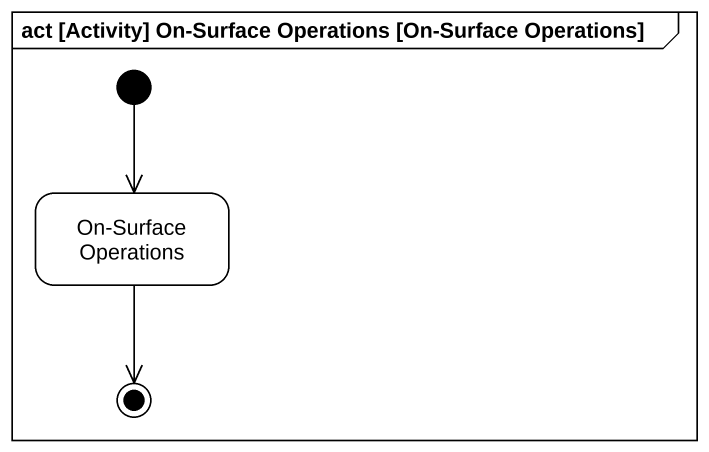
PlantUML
@startuml
mainframe act [Activity] On-Surface Operations [On-Surface Operations]
hide empty description
state "On-Surface Operations" as On_Surface_Operations
[*] --> On_Surface_Operations
On_Surface_Operations --> [*]
@enduml
